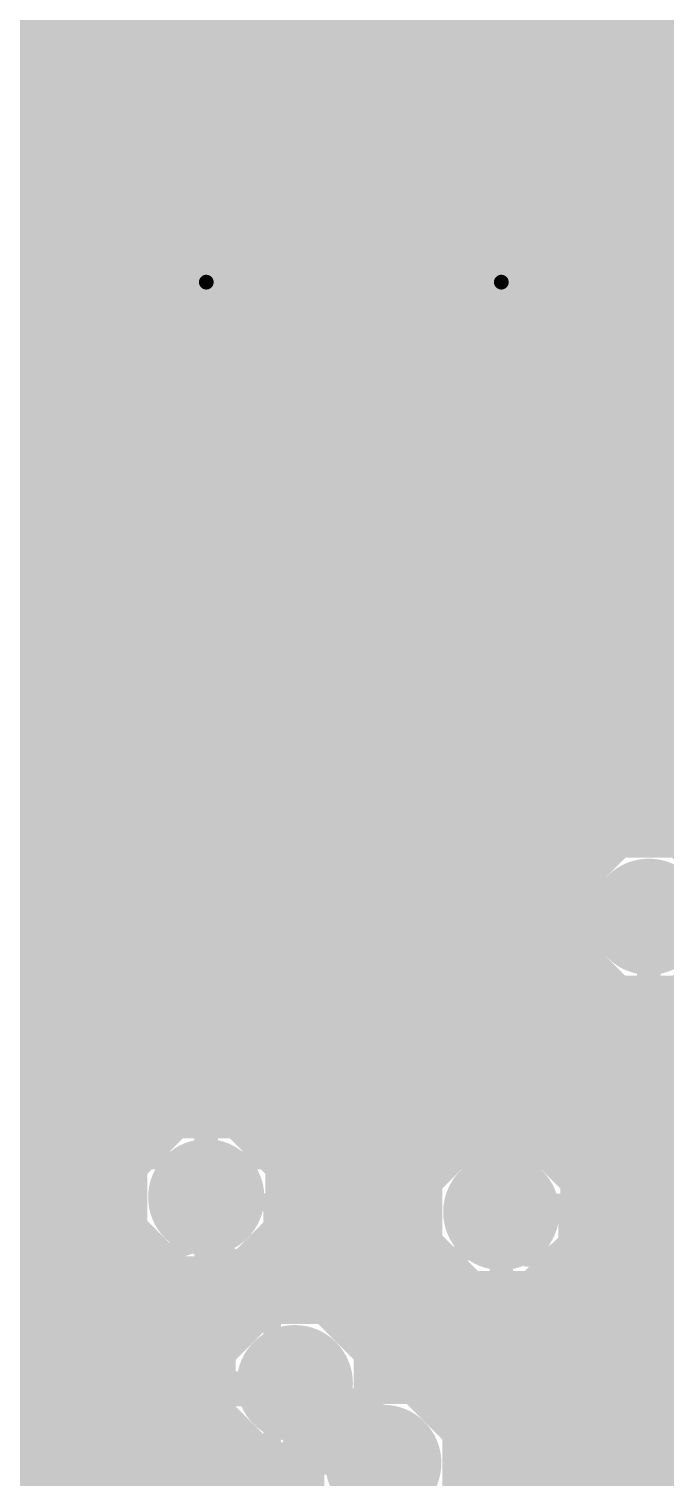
# Model space of a CAD drawing. Extents: x -6 to 196, y -52 to 46.
# Drawn here: x 154.68 to 160.16, y 7.88 to 20.34 of the extents above; entities that cross this region are included whole.
import ezdxf

# ---------------------------------------------------------------- set-up
doc = ezdxf.new("R2010")
doc.units = 0
doc.header["$MEASUREMENT"] = 0
doc.layers.get('0').update_dxf_attribs({"linetype": 'CONTINUOUS'})
for name, color, linetype in [('22-304-1_BOT', 7, 'CONTINUOUS'), ('22-304-1_DRD', 7, 'CONTINUOUS'), ('22-304-1_GND', 6, 'CONTINUOUS'), ('22-304-1_IN1', 4, 'CONTINUOUS'), ('22-304-1_SMT', 5, 'CONTINUOUS'), ('22-304-1_SPT', 10, 'CONTINUOUS'), ('22-304-1_SST', 14, 'CONTINUOUS'), ('22-304-1_TOP', 9, 'CONTINUOUS'), ('THRUHOLE_TAP', 13, 'CONTINUOUS')]:
    doc.layers.add(name, color=color, linetype=linetype)

# ---------------------------------------------------------------- blocks, each defined once
blk = doc.blocks.new('ROUND_57')
at = {"const_width": 0.35052}
blk.add_lwpolyline([(-0.17526, 0, 1), (0.17526, 0, 1)], format="xyb", close=True, dxfattribs=at)
blk = doc.blocks.new('ROUND_83')
at = {"const_width": 0.50038}
blk.add_lwpolyline([(-0.25019, 0, 1), (0.25019, 0, 1)], format="xyb", close=True, dxfattribs=at)
blk = doc.blocks.new('ROUND_85')
at = {"const_width": 0.0635}
blk.add_lwpolyline([(-0.03175, 0, 1), (0.03175, 0, 1)], format="xyb", close=True, dxfattribs=at)
blk = doc.blocks.new('RECTANGLE_5')
blk.add_solid([(0.4826, 0.4064), (0.4826, -0.4064), (-0.4826, 0.4064), (-0.4826, -0.4064)])
blk = doc.blocks.new('RECTANGLE_7')
blk.add_solid([(0.63627, 0.51308), (0.63627, -0.51308), (-0.63627, 0.51308), (-0.63627, -0.51308)])
blk = doc.blocks.new('ROUND_88')
at = {"const_width": 0.10033}
blk.add_lwpolyline([(-0.050164, 0, 1), (0.050164, 0, 1)], format="xyb", close=True, dxfattribs=at)

msp = doc.modelspace()

# ---------------------------------------------------------------- linework, layer by layer
at = {"layer": '22-304-1_BOT'}
for points, const_width in [([(154.7622, 20.828), (154.7622, -4.064)], 0.254), ([(154.9908, 20.828), (154.9908, -4.064)], 0.254), ([(155.2194, 20.828), (155.2194, -4.064)], 0.254), ([(155.448, 20.828), (155.448, 0.99568)], 0.254), ([(155.6766, 20.828), (155.6766, 10.70356)], 0.254), ([(155.9052, 20.828), (155.9052, 10.89152)], 0.254), ([(156.1338, 20.828), (156.1338, 10.95756)], 0.254), ([(156.3624, 20.828), (156.3624, 10.94486)], 0.254), ([(156.591, 20.828), (156.591, 10.8458)], 0.254), ([(156.8196, 20.828), (156.8196, 10.5791)], 0.254), ([(157.0482, 20.828), (157.0482, 9.35736)], 0.254), ([(157.2768, 20.828), (157.2768, 9.29132)], 0.254), ([(157.5054, 20.828), (157.5054, 9.10336)], 0.254), ([(157.734, 20.828), (157.734, 8.67664)], 0.254), ([(157.9626, 20.828), (157.9626, 8.636)], 0.254), ([(158.1912, 20.828), (158.1912, 10.541)], 0.254), ([(158.4198, 20.828), (158.4198, 10.74928)], 0.254), ([(158.6484, 20.828), (158.6484, 10.82802)], 0.254), ([(158.877, 20.828), (158.877, 10.82294)], 0.254), ([(159.1056, 20.828), (159.1056, 10.73404)], 0.254), ([(159.3342, 20.828), (159.3342, 10.50036)], 0.254), ([(159.5628, 20.828), (159.5628, 13.19784)], 0.254), ([(159.7914, 20.828), (159.7914, 13.335)], 0.254), ([(160.02, 20.828), (160.02, 13.37564)], 0.254), ([(160.2486, 20.828), (160.2486, 13.335)], 0.254), ([(189.14618, 20.3962), (87.00516, 20.3962)], 0.254), ([(188.5061, 20.1676), (130.54076, 20.1676)], 0.254), ([(188.09462, 19.939), (130.77952, 19.939)], 0.254), ([(187.7822, 19.7104), (137.99312, 19.7104)], 0.254), ([(187.5282, 19.4818), (138.22172, 19.4818)], 0.254), ([(187.31738, 19.2532), (149.36978, 19.2532)], 0.254), ([(187.14212, 19.0246), (149.60092, 19.0246)], 0.254), ([(186.99226, 18.796), (150.09368, 18.796)], 0.254), ([(186.8678, 18.5674), (152.56256, 18.5674)], 0.254), ([(186.76366, 18.3388), (152.75052, 18.3388)], 0.254), ([(186.6773, 18.1102), (152.81656, 18.1102)], 0.254), ([(186.60872, 17.8816), (152.80386, 17.8816)], 0.254), ([(186.55792, 17.653), (152.7048, 17.653)], 0.254), ([(186.52236, 17.4244), (152.4381, 17.4244)], 0.254), ([(186.50204, 17.1958), (152.03932, 17.1958)], 0.254), ([(186.49696, 16.9672), (151.81072, 16.9672)], 0.254), ([(186.50712, 16.7386), (151.58212, 16.7386)], 0.254), ([(186.52998, 16.51), (151.35352, 16.51)], 0.254), ([(186.57062, 16.2814), (151.12492, 16.2814)], 0.254), ([(186.6265, 16.0528), (145.38452, 16.0528)], 0.254), ([(186.70016, 15.8242), (145.45056, 15.8242)], 0.254), ([(186.7916, 15.5956), (145.43786, 15.5956)], 0.254), ([(186.90082, 15.367), (145.3388, 15.367)], 0.254), ([(187.0329, 15.1384), (145.0721, 15.1384)], 0.254), ([(187.18784, 14.9098), (134.79526, 14.9098)], 0.254), ([(187.37326, 14.6812), (134.79526, 14.6812)], 0.254), ([(187.59424, 14.4526), (134.79526, 14.4526)], 0.254), ([(187.86348, 14.224), (134.79526, 14.224)], 0.254), ([(188.19876, 13.9954), (134.79526, 13.9954)], 0.254), ([(188.65088, 13.7668), (134.79526, 13.7668)], 0.254), ([(189.46368, 13.5382), (134.79526, 13.5382)], 0.254), ([(159.72536, 13.3096), (134.79526, 13.3096)], 0.254), ([(159.4612, 13.081), (134.79526, 13.081)], 0.254), ([(159.3596, 12.8524), (134.79526, 12.8524)], 0.254), ([(159.3469, 12.6238), (134.79526, 12.6238)], 0.254), ([(160.02, 6.35), (160.02, 12.7)], 0.2032), ([(159.41548, 12.3952), (134.79526, 12.3952)], 0.254), ([(159.59074, 12.1666), (134.79526, 12.1666)], 0.254), ([(159.5628, 12.20216), (159.5628, 6.84784)], 0.254), ([(159.59074, 12.17676), (159.59074, 6.87324)], 0.254), ([(159.59074, 11.938), (134.79526, 11.938)], 0.254), ([(159.59074, 11.7094), (134.79526, 11.7094)], 0.254), ([(159.59074, 11.4808), (134.79526, 11.4808)], 0.254), ([(159.59074, 11.2522), (134.79526, 11.2522)], 0.254), ([(159.59074, 11.0236), (134.79526, 11.0236)], 0.254), ([(155.76296, 10.795), (134.79526, 10.795)], 0.254), ([(158.51632, 10.795), (156.65704, 10.795)], 0.254), ([(159.59074, 10.795), (158.98368, 10.795)], 0.254), ([(155.59278, 10.5664), (134.79526, 10.5664)], 0.254), ([(158.20898, 10.5664), (156.82468, 10.5664)], 0.254), ([(159.59074, 10.5664), (159.29102, 10.5664)], 0.254), ([(155.53436, 10.3378), (134.79526, 10.3378)], 0.254), ([(156.21, 10.287), (156.21, 0.889), (156.083, 0.762)], 0.2032), ([(158.09722, 10.3378), (156.8831, 10.3378)], 0.254), ([(159.59074, 10.3378), (159.40278, 10.3378)], 0.254), ([(155.55722, 10.1092), (134.79526, 10.1092)], 0.254), ([(158.07436, 10.1092), (156.86278, 10.1092)], 0.254), ([(158.75, 10.16), (158.75, -0.635)], 0.2032), ([(159.59074, 10.1092), (159.4231, 10.1092)], 0.254), ([(156.8196, 9.99236), (156.8196, 9.34466)], 0.254), ([(155.66898, 9.8806), (134.79526, 9.8806)], 0.254), ([(155.6766, 9.87044), (155.6766, 1.30302)], 0.254), ([(158.13278, 9.8806), (156.75102, 9.8806)], 0.254), ([(159.59074, 9.8806), (159.36468, 9.8806)], 0.254), ([(155.78074, 9.76376), (155.78074, 1.36652)], 0.254), ([(156.63926, 9.76376), (156.63926, 9.27608)], 0.254), ([(158.1912, 9.779), (158.1912, 8.49884)], 0.254), ([(159.3342, 9.81964), (159.3342, -0.29464)], 0.254), ([(155.78074, 9.652), (134.79526, 9.652)], 0.254), ([(158.30296, 9.652), (156.63926, 9.652)], 0.254), ([(158.32074, 9.63676), (158.32074, 8.33628)], 0.254), ([(159.17926, 9.63676), (159.17926, -0.11176)], 0.254), ([(159.59074, 9.652), (159.19704, 9.652)], 0.254), ([(155.78074, 9.4234), (134.79526, 9.4234)], 0.254), ([(158.32074, 9.4234), (156.63926, 9.4234)], 0.254), ([(159.59074, 9.4234), (159.17926, 9.4234)], 0.254), ([(155.78074, 9.1948), (134.79526, 9.1948)], 0.254), ([(158.32074, 9.1948), (157.41904, 9.1948)], 0.254), ([(159.59074, 9.1948), (159.17926, 9.1948)], 0.254), ([(155.78074, 8.9662), (134.79526, 8.9662)], 0.254), ([(158.32074, 8.9662), (157.58668, 8.9662)], 0.254), ([(159.59074, 8.9662), (159.17926, 8.9662)], 0.254), ([(155.78074, 8.7376), (134.79526, 8.7376)], 0.254), ([(158.32074, 8.7376), (157.6451, 8.7376)], 0.254), ([(159.59074, 8.7376), (159.17926, 8.7376)], 0.254), ([(156.972, 8.6868), (156.972, 0.127)], 0.2032), ([(155.78074, 8.509), (134.79526, 8.509)], 0.254), ([(158.32074, 8.509), (158.18104, 8.509)], 0.254), ([(159.59074, 8.509), (159.17926, 8.509)], 0.254), ([(155.78074, 8.2804), (137.88136, 8.2804)], 0.254), ([(159.59074, 8.2804), (159.17926, 8.2804)], 0.254), ([(155.78074, 8.0518), (138.03884, 8.0518)], 0.254), ([(157.734, 8.001), (157.734, 4.572)], 0.2032), ([(159.59074, 8.0518), (159.17926, 8.0518)], 0.254), ([(155.78074, 7.8232), (138.08964, 7.8232)], 0.254), ([(159.59074, 7.8232), (159.17926, 7.8232)], 0.254)]:
    msp.add_lwpolyline(points, dxfattribs=dict(at, const_width=const_width))
at = {"layer": '22-304-1_BOT', "const_width": 0.254}
for points in [[(160.02, 13.37564, 0.4142136), (159.34436, 12.7)], [(160.69564, 12.7, 0.4142136), (160.02, 13.37564)], [(159.34436, 12.7, 0.2246034), (159.59147, 12.17765)], [(156.21, 10.96264, 0.4142136), (155.53436, 10.287)], [(156.88564, 10.287, 0.4142136), (156.21, 10.96264)], [(158.75, 10.83564, 0.4142136), (158.07436, 10.16)], [(159.42564, 10.16, 0.4142136), (158.75, 10.83564)], [(155.53436, 10.287, 0.2246034), (155.78147, 9.76465)], [(156.63926, 9.76376, 0.2246031), (156.88679, 10.287)], [(158.07436, 10.16, 0.2246034), (158.32147, 9.63765)], [(159.17926, 9.63676, 0.2246031), (159.42679, 10.16)], [(156.972, 9.36244, 0.1292189), (156.6398, 9.27513)], [(157.64764, 8.6868, 0.4142136), (156.972, 9.36244)], [(157.734, 8.67664, 0.0320319), (157.6477, 8.6711)], [(158.32074, 8.33628, 0.2691426), (157.734, 8.67678)]]:
    msp.add_lwpolyline(points, format="xyb", dxfattribs=at)
at = {"layer": '22-304-1_DRD', "const_width": 0.254}
for points in [[(155.956, 18.796), (155.575, 18.415)], [(155.956, 18.796), (155.575, 18.415)], [(156.464, 18.796), (155.956, 18.796)], [(156.464, 18.796), (155.956, 18.796)], [(156.845, 18.415), (156.464, 18.796)], [(156.845, 18.415), (156.464, 18.796)], [(158.496, 18.796), (158.115, 18.415)], [(158.496, 18.796), (158.115, 18.415)], [(159.004, 18.796), (158.496, 18.796)], [(159.004, 18.796), (158.496, 18.796)], [(159.385, 18.415), (159.004, 18.796)], [(159.385, 18.415), (159.004, 18.796)], [(155.575, 18.415), (155.575, 17.907)], [(155.575, 18.415), (155.575, 17.907)], [(156.845, 17.907), (156.845, 18.415)], [(156.845, 17.907), (156.845, 18.415)], [(158.115, 18.415), (158.115, 17.907)], [(158.115, 18.415), (158.115, 17.907)], [(159.385, 17.907), (159.385, 18.415)], [(159.385, 17.907), (159.385, 18.415)], [(155.575, 17.907), (155.956, 17.526)], [(155.575, 17.907), (155.956, 17.526)], [(156.464, 17.526), (156.845, 17.907)], [(156.464, 17.526), (156.845, 17.907)], [(158.115, 17.907), (158.496, 17.526)], [(158.115, 17.907), (158.496, 17.526)], [(159.004, 17.526), (159.385, 17.907)], [(159.004, 17.526), (159.385, 17.907)], [(155.956, 17.526), (156.464, 17.526)], [(155.956, 17.526), (156.464, 17.526)], [(158.496, 17.526), (159.004, 17.526)], [(158.496, 17.526), (159.004, 17.526)], [(159.766, 13.335), (159.385, 12.954)], [(160.274, 13.335), (159.766, 13.335)], [(160.655, 12.954), (160.274, 13.335)], [(159.385, 12.954), (159.385, 12.446)], [(159.385, 12.446), (159.766, 12.065)], [(160.274, 12.065), (160.655, 12.446)], [(159.766, 12.065), (160.274, 12.065)], [(155.956, 10.922), (155.575, 10.541)], [(156.464, 10.922), (155.956, 10.922)], [(156.845, 10.541), (156.464, 10.922)], [(158.496, 10.795), (158.115, 10.414)], [(159.004, 10.795), (158.496, 10.795)], [(159.385, 10.414), (159.004, 10.795)], [(155.575, 10.541), (155.575, 10.033)], [(156.845, 10.033), (156.845, 10.541)], [(158.115, 10.414), (158.115, 9.906)], [(159.385, 9.906), (159.385, 10.414)], [(155.575, 10.033), (155.956, 9.652)], [(156.464, 9.652), (156.845, 10.033)], [(158.115, 9.906), (158.496, 9.525)], [(159.004, 9.525), (159.385, 9.906)], [(155.956, 9.652), (156.464, 9.652)], [(158.496, 9.525), (159.004, 9.525)], [(156.718, 9.3218), (156.337, 8.9408)], [(157.226, 9.3218), (156.718, 9.3218)], [(157.607, 8.9408), (157.226, 9.3218)], [(156.337, 8.9408), (156.337, 8.4328)], [(157.607, 8.4328), (157.607, 8.9408)], [(157.48, 8.636), (157.099, 8.255)], [(157.988, 8.636), (157.48, 8.636)], [(158.369, 8.255), (157.988, 8.636)], [(156.337, 8.4328), (156.718, 8.0518)], [(157.226, 8.0518), (157.607, 8.4328)], [(157.099, 8.255), (157.099, 7.747)], [(158.369, 7.747), (158.369, 8.255)], [(156.718, 8.0518), (157.226, 8.0518)]]:
    msp.add_lwpolyline(points, dxfattribs=at)
at = {"layer": '22-304-1_IN1'}
for points, const_width in [([(14.605, 33.147), (15.621, 32.131), (48.514, 32.131), (52.07, 28.575), (56.007, 28.575), (57.785, 26.797), (74.295, 26.797), (77.47, 23.622), (96.52, 23.622), (100.203, 19.939), (183.769, 19.939), (184.531, 19.177), (184.531, 0.3556)], 0.635), ([(183.5023, 19.29384), (145.74266, 19.29384)], 0.254), ([(183.54294, 19.2532), (145.74266, 19.2532)], 0.254), ([(154.7114, 19.29384), (154.7114, -3.937)], 0.254), ([(154.94, 19.29384), (154.94, -3.937)], 0.254), ([(155.1686, 19.29384), (155.1686, -3.937)], 0.254), ([(155.3972, 19.29384), (155.3972, -3.937)], 0.254), ([(155.6258, 19.29384), (155.6258, 10.62736)], 0.254), ([(155.8544, 19.29384), (155.8544, 10.86104)], 0.254), ([(156.083, 19.29384), (156.083, 10.94994)], 0.254), ([(156.3116, 19.29384), (156.3116, 10.95502)], 0.254), ([(156.5402, 19.29384), (156.5402, 10.87628)], 0.254), ([(156.7688, 19.29384), (156.7688, 10.668)], 0.254), ([(156.9974, 19.29384), (156.9974, 9.36244)], 0.254), ([(157.226, 19.29384), (157.226, 9.31418)], 0.254), ([(157.4546, 19.29384), (157.4546, 9.15924)], 0.254), ([(157.6832, 19.29384), (157.6832, 8.6741)], 0.254), ([(157.9118, 19.29384), (157.9118, 8.65378)], 0.254), ([(158.1404, 19.29384), (158.1404, 10.4521)], 0.254), ([(158.369, 19.29384), (158.369, 10.7188)], 0.254), ([(158.5976, 19.29384), (158.5976, 10.81786)], 0.254), ([(158.8262, 19.29384), (158.8262, 10.83056)], 0.254), ([(159.0548, 19.29384), (159.0548, 10.76452)], 0.254), ([(159.2834, 19.29384), (159.2834, 10.57656)], 0.254), ([(159.512, 19.29384), (159.512, 13.14704)], 0.254), ([(159.7406, 19.29384), (159.7406, 13.31468)], 0.254), ([(159.9692, 19.29384), (159.9692, 13.3731)], 0.254), ([(160.1978, 19.29384), (160.1978, 13.35278)], 0.254), ([(183.77154, 19.0246), (145.74266, 19.0246)], 0.254), ([(183.88584, 18.796), (150.09368, 18.796)], 0.254), ([(183.88584, 18.5674), (152.56256, 18.5674)], 0.254), ([(183.88584, 18.3388), (152.75052, 18.3388)], 0.254), ([(183.88584, 18.1102), (152.81656, 18.1102)], 0.254), ([(183.88584, 17.8816), (152.80386, 17.8816)], 0.254), ([(183.88584, 17.653), (152.7048, 17.653)], 0.254), ([(183.88584, 17.4244), (152.4381, 17.4244)], 0.254), ([(183.88584, 17.1958), (145.74266, 17.1958)], 0.254), ([(183.88584, 16.9672), (145.74266, 16.9672)], 0.254), ([(183.88584, 16.7386), (145.74266, 16.7386)], 0.254), ([(183.88584, 16.51), (145.74266, 16.51)], 0.254), ([(183.88584, 16.2814), (145.74266, 16.2814)], 0.254), ([(183.88584, 16.0528), (145.74266, 16.0528)], 0.254), ([(183.88584, 15.8242), (145.74266, 15.8242)], 0.254), ([(183.88584, 15.5956), (145.74266, 15.5956)], 0.254), ([(183.88584, 15.367), (145.74266, 15.367)], 0.254), ([(183.88584, 15.1384), (145.74266, 15.1384)], 0.254), ([(183.88584, 14.9098), (145.74266, 14.9098)], 0.254), ([(183.88584, 14.6812), (145.74266, 14.6812)], 0.254), ([(183.88584, 14.4526), (145.74266, 14.4526)], 0.254), ([(183.88584, 14.224), (145.74266, 14.224)], 0.254), ([(183.88584, 13.9954), (145.74266, 13.9954)], 0.254), ([(183.88584, 13.7668), (145.74266, 13.7668)], 0.254), ([(183.88584, 13.5382), (145.74266, 13.5382)], 0.254), ([(159.72536, 13.3096), (145.74266, 13.3096)], 0.254), ([(159.4612, 13.081), (145.74266, 13.081)], 0.254), ([(159.3596, 12.8524), (145.74266, 12.8524)], 0.254), ([(159.3469, 12.6238), (145.74266, 12.6238)], 0.254), ([(159.41548, 12.3952), (145.74266, 12.3952)], 0.254), ([(159.512, 12.25296), (159.512, 6.79704)], 0.254), ([(159.60344, 12.1666), (145.74266, 12.1666)], 0.254), ([(159.7406, 12.08278), (159.7406, 6.96468)], 0.254), ([(159.9692, 12.02436), (159.9692, 7.0231)], 0.254), ([(160.1978, 12.04722), (160.1978, 7.00278)], 0.254), ([(161.75736, 11.938), (145.74266, 11.938)], 0.254), ([(161.79546, 11.7094), (145.74266, 11.7094)], 0.254), ([(161.93516, 11.4808), (145.74266, 11.4808)], 0.254), ([(183.88584, 11.2522), (145.74266, 11.2522)], 0.254), ([(183.88584, 11.0236), (145.74266, 11.0236)], 0.254), ([(155.76296, 10.795), (145.74266, 10.795)], 0.254), ([(158.51632, 10.795), (156.65704, 10.795)], 0.254), ([(183.88584, 10.795), (158.98368, 10.795)], 0.254), ([(155.59278, 10.5664), (145.74266, 10.5664)], 0.254), ([(158.20898, 10.5664), (156.82468, 10.5664)], 0.254), ([(183.88584, 10.5664), (159.29102, 10.5664)], 0.254), ([(155.53436, 10.3378), (145.74266, 10.3378)], 0.254), ([(158.09722, 10.3378), (156.8831, 10.3378)], 0.254), ([(183.88584, 10.3378), (159.40278, 10.3378)], 0.254), ([(155.55722, 10.1092), (145.74266, 10.1092)], 0.254), ([(158.07436, 10.1092), (156.86278, 10.1092)], 0.254), ([(166.02964, 10.1092), (159.4231, 10.1092)], 0.254), ([(155.66898, 9.8806), (145.74266, 9.8806)], 0.254), ([(155.6258, 9.94664), (155.6258, 1.25984)], 0.254), ([(158.13278, 9.8806), (156.75102, 9.8806)], 0.254), ([(156.7688, 9.906), (156.7688, 9.33196)], 0.254), ([(158.1404, 9.86536), (158.1404, 8.54202)], 0.254), ([(165.79342, 9.8806), (159.36468, 9.8806)], 0.254), ([(159.2834, 9.74344), (159.2834, -0.21844)], 0.254), ([(155.97632, 9.652), (145.74266, 9.652)], 0.254), ([(155.8544, 9.71042), (155.8544, 1.397)], 0.254), ([(156.083, 9.62152), (156.083, 1.43764)], 0.254), ([(156.3116, 9.61898), (156.3116, 8.83412)], 0.254), ([(158.30296, 9.652), (156.44368, 9.652)], 0.254), ([(156.5402, 9.69518), (156.5402, 9.2075)], 0.254), ([(158.369, 9.6012), (158.369, 8.23468)], 0.254), ([(165.70452, 9.652), (159.19704, 9.652)], 0.254), ([(158.5976, 9.4996), (158.5976, 0.02286)], 0.254), ([(158.8262, 9.4869), (158.8262, 0.03556)], 0.254), ([(159.0548, 9.55548), (159.0548, -0.03048)], 0.254), ([(165.70198, 9.4234), (145.74266, 9.4234)], 0.254), ([(156.52496, 9.1948), (145.74266, 9.1948)], 0.254), ([(165.77818, 9.1948), (157.41904, 9.1948)], 0.254), ([(156.35478, 8.9662), (145.74266, 8.9662)], 0.254), ([(165.989, 8.9662), (157.58668, 8.9662)], 0.254), ([(156.29636, 8.7376), (145.74266, 8.7376)], 0.254), ([(183.88584, 8.7376), (157.6451, 8.7376)], 0.254), ([(156.31922, 8.509), (145.74266, 8.509)], 0.254), ([(156.3116, 8.53948), (156.3116, 1.397)], 0.254), ([(183.88584, 8.509), (158.18104, 8.509)], 0.254), ([(156.43098, 8.2804), (145.74266, 8.2804)], 0.254), ([(183.88584, 8.2804), (158.34868, 8.2804)], 0.254), ([(156.5402, 8.1661), (156.5402, 1.25984)], 0.254), ([(156.73832, 8.0518), (145.74266, 8.0518)], 0.254), ([(156.7688, 8.04164), (156.7688, 0.77216)], 0.254), ([(156.9974, 8.01116), (156.9974, 0.80264)], 0.254), ([(183.88584, 8.0518), (158.4071, 8.0518)], 0.254), ([(157.08122, 7.8232), (145.74266, 7.8232)], 0.254), ([(158.369, 7.76732), (158.369, 4.80568)], 0.254), ([(183.88584, 7.8232), (158.38678, 7.8232)], 0.254)]:
    msp.add_lwpolyline(points, dxfattribs=dict(at, const_width=const_width))
at = {"layer": '22-304-1_IN1', "const_width": 0.254}
for points in [[(160.02, 13.37564, 0.4142136), (159.34436, 12.7)], [(160.69564, 12.7, 0.4142136), (160.02, 13.37564)], [(159.34436, 12.7, 0.4142136), (160.02, 12.02436)], [(160.02, 12.02436, 0.4142136), (160.69564, 12.7)], [(156.21, 10.96264, 0.4142136), (155.53436, 10.287)], [(156.88564, 10.287, 0.4142136), (156.21, 10.96264)], [(158.75, 10.83564, 0.4142136), (158.07436, 10.16)], [(159.42564, 10.16, 0.4142136), (158.75, 10.83564)], [(155.53436, 10.287, 0.4142136), (156.21, 9.61136)], [(156.21, 9.61136, 0.4142136), (156.88564, 10.287)], [(158.07436, 10.16, 0.4142136), (158.75, 9.48436)], [(158.75, 9.48436, 0.4142136), (159.42564, 10.16)], [(156.972, 9.36244, 0.4142136), (156.29636, 8.6868)], [(157.64764, 8.6868, 0.4142136), (156.972, 9.36244)], [(156.29636, 8.6868, 0.4142136), (156.972, 8.01116)], [(157.734, 8.67664, 0.0320319), (157.6477, 8.6711)], [(158.40964, 8.001, 0.4142136), (157.734, 8.67664)], [(156.972, 8.01116, 0.0320311), (157.0583, 8.01669)], [(157.05836, 8.001, 0.4142136), (157.734, 7.32536)], [(157.734, 7.32536, 0.4142136), (158.40964, 8.001)]]:
    msp.add_lwpolyline(points, format="xyb", dxfattribs=at)
at = {"layer": '22-304-1_SST', "const_width": 0.1524}
for points in [[(155.59786, 20.32), (155.59786, 19.9644), (155.93568, 19.84502), (156.27604, 19.84502), (156.61386, 19.9644), (156.61386, 20.32)], [(155.59786, 20.26158), (156.61386, 20.26158)], [(158.13786, 20.193), (158.13786, 19.8374), (158.47568, 19.71802), (158.81604, 19.71802), (159.15386, 19.8374), (159.15386, 20.193)], [(158.13786, 20.13458), (159.15386, 20.13458)], [(155.59786, 19.06778), (155.59786, 19.4818), (156.61386, 19.4818)], [(158.13786, 18.94078), (158.13786, 19.3548), (159.15386, 19.3548)], [(155.59786, 18.22958), (155.59786, 18.70202), (156.27604, 18.22958), (156.44368, 18.22958), (156.61386, 18.288), (156.61386, 18.6436), (156.44368, 18.70202)], [(158.30804, 18.57502), (158.13786, 18.45818), (158.13786, 18.21942), (158.30804, 18.10258), (158.47568, 18.10258), (158.81604, 18.3388), (159.15386, 18.10258), (159.15386, 18.57502)], [(155.575, 17.653), (156.845, 17.653), (157.099, 17.399), (157.099, 14.097), (155.321, 14.097), (155.321, 17.399), (155.575, 17.653)], [(158.115, 17.653), (159.385, 17.653), (159.639, 17.399), (159.639, 14.097), (157.861, 14.097), (157.861, 17.399), (158.115, 17.653)], [(155.321, 16.129), (157.099, 16.129)], [(157.861, 16.129), (159.639, 16.129)], [(157.0355, 10.6045), (157.0355, 13.5255), (155.3972, 13.5255), (155.3972, 10.6045), (157.0355, 10.6045)], [(159.5755, 10.6045), (159.5755, 13.5255), (157.9372, 13.5255), (157.9372, 10.6045), (159.5755, 10.6045)], [(156.26842, 10.24128), (156.26842, 9.88568), (156.43606, 9.7663), (156.60624, 9.7663), (156.77642, 9.88568), (156.77642, 10.24128), (155.76042, 10.24128)], [(158.80842, 10.24128), (158.80842, 9.88568), (158.97606, 9.7663), (159.14624, 9.7663), (159.31642, 9.88568), (159.31642, 10.24128), (158.30042, 10.24128)], [(156.26842, 9.9441), (155.76042, 9.7663)], [(158.80842, 9.9441), (158.30042, 9.7663)], [(155.92806, 9.40308), (155.76042, 9.34466), (155.76042, 8.98906), (155.92806, 8.9281), (156.26842, 8.9281), (156.43606, 9.04748), (156.43606, 9.40308), (156.77642, 9.40308), (156.77642, 8.9281)], [(158.80842, 9.34466), (158.80842, 8.98906), (158.63824, 8.9281), (158.46806, 8.9281), (158.30042, 8.98906), (158.30042, 9.34466), (158.46806, 9.40308), (158.63824, 9.40308), (159.31642, 9.16686)], [(156.26842, 8.15086), (156.26842, 8.50646), (156.43606, 8.56488), (156.60624, 8.56488), (156.77642, 8.50646), (156.77642, 8.15086), (156.60624, 8.0899), (156.43606, 8.0899), (155.76042, 8.32866)], [(158.30042, 8.38708), (158.46806, 8.50646), (158.63824, 8.56488), (158.97606, 8.56488), (159.14624, 8.50646), (159.31642, 8.38708), (159.31642, 8.2677), (159.14624, 8.15086), (158.97606, 8.0899), (158.63824, 8.0899), (158.46806, 8.15086), (158.30042, 8.2677), (158.30042, 8.38708)]]:
    msp.add_lwpolyline(points, dxfattribs=at)
at = {"layer": '22-304-1_TOP'}
for points, const_width in [([(160.47974, 20.14474), (154.32278, 20.14474)], 0.254), ([(154.32278, 20.14474), (155.11018, 19.35734)], 0.254), ([(160.47974, 20.066), (154.40152, 20.066)], 0.254), ([(154.6352, 20.14474), (154.6352, 19.83232)], 0.254), ([(154.8638, 20.14474), (154.8638, 19.60372)], 0.254), ([(155.0924, 20.14474), (155.0924, 19.37512)], 0.254), ([(155.321, 20.14474), (155.321, 17.73174)], 0.254), ([(155.5496, 20.14474), (155.5496, 17.73174)], 0.254), ([(155.7782, 20.14474), (155.7782, 17.73174)], 0.254), ([(156.0068, 20.14474), (156.0068, 17.73174)], 0.254), ([(156.2354, 20.14474), (156.2354, 17.73174)], 0.254), ([(156.464, 20.14474), (156.464, 17.73174)], 0.254), ([(156.6926, 20.14474), (156.6926, 17.73174)], 0.254), ([(156.9212, 20.14474), (156.9212, 17.73174)], 0.254), ([(157.1498, 20.14474), (157.1498, 17.73174)], 0.254), ([(157.3784, 20.14474), (157.3784, 9.82726)], 0.254), ([(157.607, 20.14474), (157.607, 9.82726)], 0.254), ([(157.8356, 20.14474), (157.8356, 17.73174)], 0.254), ([(158.0642, 20.14474), (158.0642, 17.73174)], 0.254), ([(158.2928, 20.14474), (158.2928, 17.73174)], 0.254), ([(158.5214, 20.14474), (158.5214, 17.73174)], 0.254), ([(158.75, 20.14474), (158.75, 17.73174)], 0.254), ([(158.9786, 20.14474), (158.9786, 17.73174)], 0.254), ([(159.2072, 20.14474), (159.2072, 17.73174)], 0.254), ([(159.4358, 20.14474), (159.4358, 17.73174)], 0.254), ([(159.6644, 20.14474), (159.6644, 17.73174)], 0.254), ([(159.893, 20.14474), (159.893, 13.36294)], 0.254), ([(160.1216, 20.14474), (160.1216, 13.36802)], 0.254), ([(127.5588, 7.79272), (128.85928, 7.79272), (129.159, 7.493), (130.302, 7.493), (136.271, 13.462), (137.414, 13.462), (144.018, 20.066), (153.797, 20.066), (154.813, 19.05), (154.813, 12.192), (153.9748, 11.3538), (153.67, 11.3538)], 0.2032), ([(160.47974, 19.8374), (154.63012, 19.8374)], 0.254), ([(160.47974, 19.6088), (154.85872, 19.6088)], 0.254), ([(160.47974, 19.3802), (155.08732, 19.3802)], 0.254), ([(160.47974, 19.1516), (155.22956, 19.1516)], 0.254), ([(155.24226, 19.05), (155.24226, 12.192)], 0.254), ([(160.47974, 18.923), (155.24226, 18.923)], 0.254), ([(160.47974, 18.6944), (155.24226, 18.6944)], 0.254), ([(160.47974, 18.4658), (155.24226, 18.4658)], 0.254), ([(160.47974, 18.2372), (155.24226, 18.2372)], 0.254), ([(156.21, 18.161), (156.21, 16.891)], 0.2032), ([(156.21, 16.891), (156.21, 18.161)], 0.2032), ([(158.75, 18.161), (158.75, 16.891), (158.75, 18.161)], 0.2032), ([(160.47974, 18.0086), (155.24226, 18.0086)], 0.254), ([(160.47974, 17.78), (155.24226, 17.78)], 0.254), ([(155.24734, 17.73174), (155.24734, 16.05026)], 0.254), ([(157.17266, 17.73174), (155.24734, 17.73174)], 0.254), ([(156.21, 17.73174), (156.21, 16.891)], 0.254), ([(157.17266, 17.73174), (157.17266, 16.05026)], 0.254), ([(157.78734, 17.73174), (157.78734, 16.05026)], 0.254), ([(159.71266, 17.73174), (157.78734, 17.73174)], 0.254), ([(158.75, 17.73174), (158.75, 16.891)], 0.254), ([(159.71266, 17.73174), (159.71266, 16.05026)], 0.254), ([(157.78734, 17.5514), (157.17266, 17.5514)], 0.254), ([(163.99764, 17.5514), (159.71266, 17.5514)], 0.254), ([(157.78734, 17.3228), (157.17266, 17.3228)], 0.254), ([(163.99764, 17.3228), (159.71266, 17.3228)], 0.254), ([(157.78734, 17.0942), (157.17266, 17.0942)], 0.254), ([(160.47974, 17.0942), (159.71266, 17.0942)], 0.254), ([(157.17266, 16.891), (156.21, 16.891)], 0.254), ([(156.21, 16.05026), (156.21, 16.891)], 0.254), ([(157.78734, 16.8656), (157.17266, 16.8656)], 0.254), ([(157.78734, 16.891), (158.75, 16.891)], 0.254), ([(159.71266, 16.891), (158.75, 16.891)], 0.254), ([(158.75, 16.05026), (158.75, 16.891)], 0.254), ([(160.47974, 16.8656), (159.71266, 16.8656)], 0.254), ([(157.78734, 16.637), (157.17266, 16.637)], 0.254), ([(160.47974, 16.637), (159.71266, 16.637)], 0.254), ([(157.78734, 16.4084), (157.17266, 16.4084)], 0.254), ([(160.47974, 16.4084), (159.71266, 16.4084)], 0.254), ([(157.78734, 16.1798), (157.17266, 16.1798)], 0.254), ([(160.47974, 16.1798), (159.71266, 16.1798)], 0.254), ([(160.47974, 15.9512), (155.24226, 15.9512)], 0.254), ([(157.17266, 16.05026), (155.24734, 16.05026)], 0.254), ([(155.321, 16.05026), (155.321, 15.69974)], 0.254), ([(155.5496, 16.05026), (155.5496, 15.69974)], 0.254), ([(155.7782, 16.05026), (155.7782, 15.69974)], 0.254), ([(156.0068, 16.05026), (156.0068, 15.69974)], 0.254), ([(156.2354, 16.05026), (156.2354, 15.69974)], 0.254), ([(156.464, 16.05026), (156.464, 15.69974)], 0.254), ([(156.6926, 16.05026), (156.6926, 15.69974)], 0.254), ([(156.9212, 16.05026), (156.9212, 15.69974)], 0.254), ([(157.1498, 16.05026), (157.1498, 15.69974)], 0.254), ([(159.71266, 16.05026), (157.78734, 16.05026)], 0.254), ([(157.8356, 16.05026), (157.8356, 15.69974)], 0.254), ([(158.0642, 16.05026), (158.0642, 15.69974)], 0.254), ([(158.2928, 16.05026), (158.2928, 15.69974)], 0.254), ([(158.5214, 16.05026), (158.5214, 15.69974)], 0.254), ([(158.75, 16.05026), (158.75, 15.69974)], 0.254), ([(158.9786, 16.05026), (158.9786, 15.69974)], 0.254), ([(159.2072, 16.05026), (159.2072, 15.69974)], 0.254), ([(159.4358, 16.05026), (159.4358, 15.69974)], 0.254), ([(159.6644, 16.05026), (159.6644, 15.69974)], 0.254), ([(160.47974, 15.7226), (155.24226, 15.7226)], 0.254), ([(155.24734, 15.69974), (155.24734, 14.01826)], 0.254), ([(157.17266, 15.69974), (155.24734, 15.69974)], 0.254), ([(157.17266, 15.69974), (157.17266, 14.01826)], 0.254), ([(157.78734, 15.69974), (157.78734, 14.01826)], 0.254), ([(159.71266, 15.69974), (157.78734, 15.69974)], 0.254), ([(159.71266, 15.69974), (159.71266, 14.01826)], 0.254), ([(157.78734, 15.494), (157.17266, 15.494)], 0.254), ([(160.47974, 15.494), (159.71266, 15.494)], 0.254), ([(157.78734, 15.2654), (157.17266, 15.2654)], 0.254), ([(160.47974, 15.2654), (159.71266, 15.2654)], 0.254), ([(157.78734, 15.0368), (157.17266, 15.0368)], 0.254), ([(160.47974, 15.0368), (159.71266, 15.0368)], 0.254), ([(156.21, 14.859), (156.21, 12.7762)], 0.2794), ([(158.75, 14.859), (158.75, 12.7762)], 0.2794), ([(157.78734, 14.8082), (157.17266, 14.8082)], 0.254), ([(160.47974, 14.8082), (159.71266, 14.8082)], 0.254), ([(157.78734, 14.5796), (157.17266, 14.5796)], 0.254), ([(160.47974, 14.5796), (159.71266, 14.5796)], 0.254), ([(157.78734, 14.351), (157.17266, 14.351)], 0.254), ([(160.82264, 14.351), (159.71266, 14.351)], 0.254), ([(157.78734, 14.1224), (157.17266, 14.1224)], 0.254), ([(160.47974, 14.1224), (159.71266, 14.1224)], 0.254), ([(155.74264, 14.01826), (155.24734, 14.01826)], 0.254), ([(155.321, 14.01826), (155.321, 9.82726)], 0.254), ([(155.5496, 14.01826), (155.5496, 13.51026)], 0.254), ([(155.74264, 14.01826), (155.74264, 13.51026)], 0.254), ([(156.67736, 14.01826), (156.67736, 13.51026)], 0.254), ([(157.17266, 14.01826), (156.67736, 14.01826)], 0.254), ([(156.6926, 14.01826), (156.6926, 13.51026)], 0.254), ([(156.9212, 14.01826), (156.9212, 13.51026)], 0.254), ([(157.1498, 14.01826), (157.1498, 9.82726)], 0.254), ([(158.28264, 14.01826), (157.78734, 14.01826)], 0.254), ([(157.8356, 14.01826), (157.8356, 9.82726)], 0.254), ([(158.0642, 14.01826), (158.0642, 13.51026)], 0.254), ([(158.28264, 14.01826), (158.28264, 13.51026)], 0.254), ([(158.2928, 14.01826), (158.2928, 13.51026)], 0.254), ([(159.2072, 14.01826), (159.2072, 13.51026)], 0.254), ([(159.71266, 14.01826), (159.21736, 14.01826)], 0.254), ([(159.21736, 14.01826), (159.21736, 13.51026)], 0.254), ([(159.4358, 14.01826), (159.4358, 13.51026)], 0.254), ([(159.6644, 14.01826), (159.6644, 13.27404)], 0.254), ([(155.74264, 13.8938), (155.24226, 13.8938)], 0.254), ([(158.28264, 13.8938), (156.67736, 13.8938)], 0.254), ([(160.47974, 13.8938), (159.21736, 13.8938)], 0.254), ([(155.74264, 13.6652), (155.24226, 13.6652)], 0.254), ([(158.28264, 13.6652), (156.67736, 13.6652)], 0.254), ([(160.47974, 13.6652), (159.21736, 13.6652)], 0.254), ([(155.39974, 13.51026), (155.39974, 12.08786)], 0.254), ([(155.74264, 13.51026), (155.39974, 13.51026)], 0.254), ([(157.02026, 13.51026), (156.67736, 13.51026)], 0.254), ([(157.02026, 13.51026), (157.02026, 12.08786)], 0.254), ([(157.93974, 13.51026), (157.93974, 12.08786)], 0.254), ([(158.28264, 13.51026), (157.93974, 13.51026)], 0.254), ([(159.56026, 13.51026), (159.21736, 13.51026)], 0.254), ([(159.56026, 13.51026), (159.56026, 13.1953)], 0.254), ([(155.39974, 13.4366), (155.24226, 13.4366)], 0.254), ([(157.93974, 13.4366), (157.02026, 13.4366)], 0.254), ([(160.47974, 13.4366), (159.56026, 13.4366)], 0.254), ([(155.39974, 13.208), (155.24226, 13.208)], 0.254), ([(157.93974, 13.208), (157.02026, 13.208)], 0.254), ([(155.39974, 12.9794), (155.24226, 12.9794)], 0.254), ([(157.93974, 12.9794), (157.02026, 12.9794)], 0.254), ([(139.0269, 12.79652), (140.49248, 12.79652), (142.748, 10.541), (152.527, 10.541), (153.67, 9.398), (159.131, 9.398), (162.306, 6.223), (164.846, 6.223), (165.227, 5.842), (170.1292, 5.842), (171.45, 4.5212)], 0.2032), ([(155.39974, 12.7508), (155.24226, 12.7508)], 0.254), ([(157.93974, 12.7508), (157.02026, 12.7508)], 0.254), ([(160.02, 12.7), (166.37, 12.7), (167.0812, 11.9888), (167.64, 11.9888)], 0.2032), ([(155.39974, 12.5222), (155.24226, 12.5222)], 0.254), ([(157.93974, 12.5222), (157.02026, 12.5222)], 0.254), ([(139.0269, 12.29614), (140.35786, 12.29614), (142.621, 10.033), (152.4, 10.033), (153.7462, 8.6868), (156.972, 8.6868)], 0.2032), ([(155.39974, 12.2936), (155.24226, 12.2936)], 0.254), ([(157.93974, 12.2936), (157.02026, 12.2936)], 0.254), ([(155.39974, 12.08786), (155.39974, 12.04214)], 0.254), ([(157.02026, 12.08786), (157.02026, 12.04214)], 0.254), ([(157.93974, 12.08786), (157.93974, 12.04214)], 0.254), ([(155.39974, 12.065), (155.22194, 12.065)], 0.254), ([(155.39974, 12.04214), (155.39974, 10.61974)], 0.254), ([(157.93974, 12.065), (157.02026, 12.065)], 0.254), ([(157.02026, 12.04214), (157.02026, 10.61974)], 0.254), ([(157.93974, 12.04214), (157.93974, 10.61974)], 0.254), ([(155.11526, 11.88974), (154.48026, 11.2522)], 0.254), ([(155.39974, 11.8364), (155.06192, 11.8364)], 0.254), ([(155.0924, 11.86434), (155.0924, 9.82726)], 0.254), ([(157.93974, 11.8364), (157.02026, 11.8364)], 0.254), ([(155.39974, 11.6078), (154.83332, 11.6078)], 0.254), ([(154.8638, 11.63574), (154.8638, 9.82726)], 0.254), ([(157.93974, 11.6078), (157.02026, 11.6078)], 0.254), ([(155.39974, 11.3792), (154.60472, 11.3792)], 0.254), ([(154.6352, 11.40714), (154.6352, 9.82726)], 0.254), ([(157.93974, 11.3792), (157.02026, 11.3792)], 0.254), ([(156.21, 11.3538), (156.21, 10.287)], 0.2032), ([(158.75, 11.3538), (158.75, 10.16)], 0.2032), ([(155.39974, 11.1506), (154.48026, 11.1506)], 0.254), ([(157.93974, 11.1506), (157.02026, 11.1506)], 0.254), ([(155.39974, 10.922), (154.48026, 10.922)], 0.254), ([(157.93974, 10.922), (157.02026, 10.922)], 0.254), ([(155.39974, 10.6934), (154.48026, 10.6934)], 0.254), ([(155.62072, 10.61974), (155.39974, 10.61974)], 0.254), ([(155.5496, 10.61974), (155.5496, 10.43432)], 0.254), ([(157.02026, 10.61974), (156.79928, 10.61974)], 0.254), ([(156.9212, 10.61974), (156.9212, 9.82726)], 0.254), ([(157.93974, 10.6934), (157.02026, 10.6934)], 0.254), ([(158.2547, 10.61974), (157.93974, 10.61974)], 0.254), ([(158.0642, 10.61974), (158.0642, 9.82726)], 0.254), ([(155.55722, 10.4648), (153.20772, 10.4648)], 0.254), ([(158.14548, 10.4648), (156.86278, 10.4648)], 0.254), ([(139.0269, 10.29462), (141.72438, 10.29462), (142.494, 9.525), (152.273, 9.525), (153.797, 8.001), (157.734, 8.001)], 0.2032), ([(155.53436, 10.2362), (153.43632, 10.2362)], 0.254), ([(158.0769, 10.2362), (156.8831, 10.2362)], 0.254), ([(155.5496, 10.13968), (155.5496, 9.82726)], 0.254), ([(155.59278, 10.0076), (153.66492, 10.0076)], 0.254), ([(158.0896, 10.0076), (156.82468, 10.0076)], 0.254), ([(155.7147, 9.82726), (153.8478, 9.82726)], 0.254), ([(158.16072, 9.82726), (156.7053, 9.82726)], 0.254)]:
    msp.add_lwpolyline(points, dxfattribs=dict(at, const_width=const_width))
at = {"layer": '22-304-1_TOP', "const_width": 0.254}
for points in [[(155.24226, 19.05, 0.1989124), (155.11653, 19.35353)], [(155.24226, 19.05, 0.1989124), (155.11653, 19.35353)], [(160.02, 13.37564, 0.1892583), (159.56036, 13.19519)], [(160.47974, 13.1953, 0.1892576), (160.02, 13.37578)], [(155.11526, 11.88974, 0.1989124), (155.24046, 12.192)], [(155.62072, 10.61974, 0.1292184), (155.53327, 10.287)], [(156.88564, 10.287, 0.1292182), (156.79833, 10.6192)], [(158.2547, 10.61974, 0.1892576), (158.07422, 10.16)], [(155.53436, 10.287, 0.1892578), (155.7148, 9.82736)], [(156.7053, 9.82726, 0.1892576), (156.88578, 10.287)], [(158.07436, 10.16, 0.1292185), (158.16167, 9.8278)]]:
    msp.add_lwpolyline(points, format="xyb", dxfattribs=at)

# ---------------------------------------------------------------- block references
at = {"layer": '22-304-1_BOT'}
for p in [(156.21, 18.161), (158.75, 18.161), (160.02, 12.7), (156.21, 10.287), (158.75, 10.16), (156.972, 8.6868), (157.734, 8.001)]:
    msp.add_blockref('ROUND_57', p, dxfattribs=at)
at = {"layer": '22-304-1_GND'}
for name, p in [('ROUND_85', (156.21, 18.161)), ('ROUND_85', (158.75, 18.161)), ('ROUND_83', (160.02, 12.7)), ('ROUND_83', (156.21, 10.287)), ('ROUND_83', (158.75, 10.16)), ('ROUND_83', (156.972, 8.6868)), ('ROUND_83', (157.734, 8.001))]:
    msp.add_blockref(name, p, dxfattribs=at)
at = {"layer": '22-304-1_IN1'}
for p in [(156.21, 18.161), (158.75, 18.161), (160.02, 12.7), (156.21, 10.287), (158.75, 10.16), (156.972, 8.6868), (157.734, 8.001)]:
    msp.add_blockref('ROUND_57', p, dxfattribs=at)
at = {"layer": '22-304-1_SMT'}
for name, p in [('RECTANGLE_7', (156.21, 16.891)), ('RECTANGLE_7', (158.75, 16.891)), ('RECTANGLE_7', (156.21, 14.859)), ('RECTANGLE_7', (158.75, 14.859)), ('RECTANGLE_5', (156.21, 12.7762)), ('RECTANGLE_5', (158.75, 12.7762)), ('RECTANGLE_5', (156.21, 11.3538)), ('RECTANGLE_5', (158.75, 11.3538))]:
    msp.add_blockref(name, p, dxfattribs=at)
at = {"layer": '22-304-1_SPT'}
for name, p in [('RECTANGLE_7', (156.21, 16.891)), ('RECTANGLE_7', (158.75, 16.891)), ('RECTANGLE_7', (156.21, 14.859)), ('RECTANGLE_7', (158.75, 14.859)), ('RECTANGLE_5', (156.21, 12.7762)), ('RECTANGLE_5', (158.75, 12.7762)), ('RECTANGLE_5', (156.21, 11.3538)), ('RECTANGLE_5', (158.75, 11.3538))]:
    msp.add_blockref(name, p, dxfattribs=at)
at = {"layer": '22-304-1_TOP'}
for name, p in [('ROUND_57', (156.21, 18.161)), ('ROUND_57', (158.75, 18.161)), ('RECTANGLE_7', (156.21, 16.891)), ('RECTANGLE_7', (158.75, 16.891)), ('RECTANGLE_7', (156.21, 14.859)), ('RECTANGLE_7', (158.75, 14.859)), ('RECTANGLE_5', (156.21, 12.7762)), ('RECTANGLE_5', (158.75, 12.7762)), ('ROUND_57', (160.02, 12.7)), ('RECTANGLE_5', (156.21, 11.3538)), ('RECTANGLE_5', (158.75, 11.3538)), ('ROUND_57', (156.21, 10.287)), ('ROUND_57', (158.75, 10.16)), ('ROUND_57', (156.972, 8.6868)), ('ROUND_57', (157.734, 8.001))]:
    msp.add_blockref(name, p, dxfattribs=at)
at = {"layer": 'THRUHOLE_TAP'}
for p in [(156.21, 18.161), (158.75, 18.161), (160.02, 12.7), (156.21, 10.287), (158.75, 10.16), (156.972, 8.6868), (157.734, 8.001)]:
    msp.add_blockref('ROUND_88', p, dxfattribs=at)

doc.saveas('drawing.dxf')
